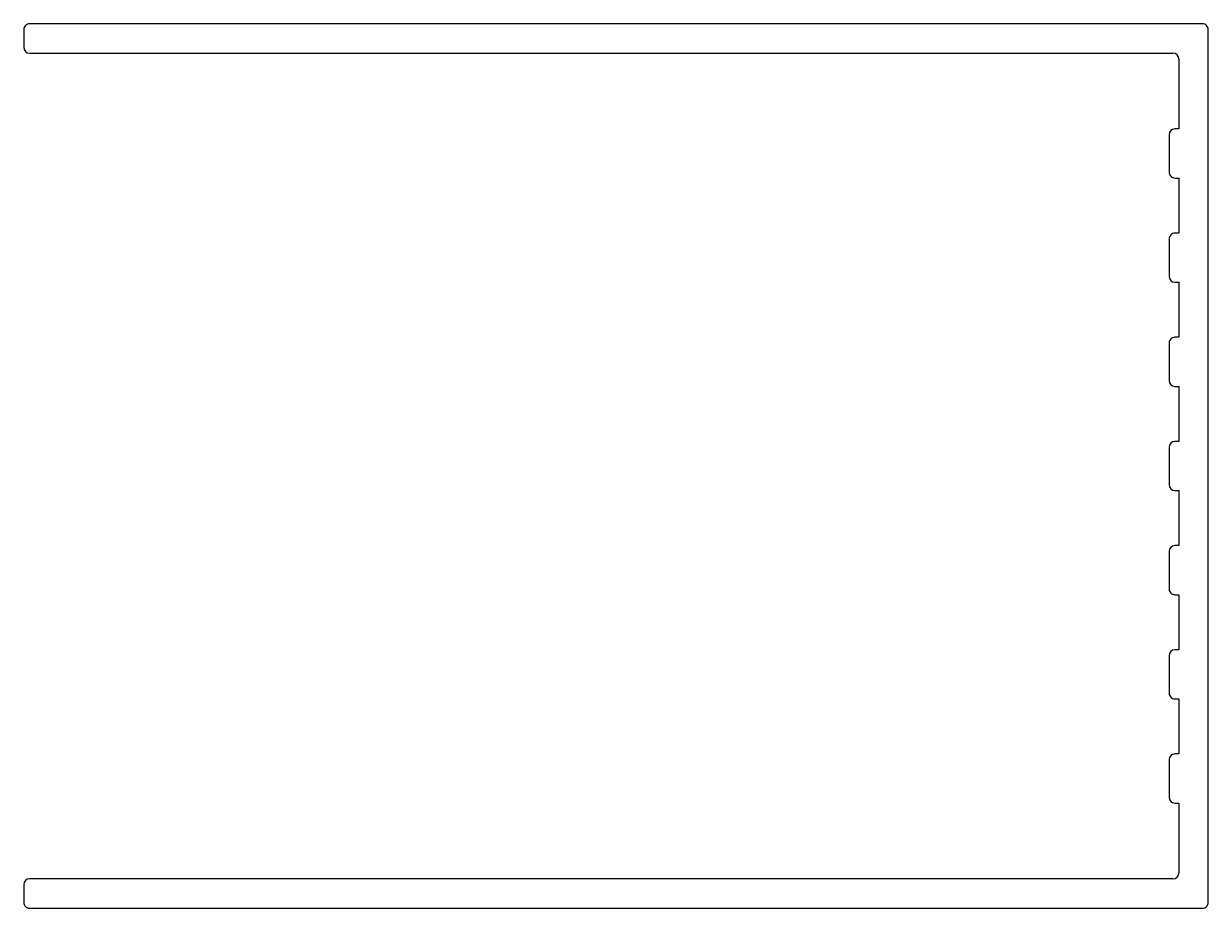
# Model space of a CAD drawing. Extents: x 507.7 to 568, y 721.9 to 766.9.
import ezdxf

# ---------------------------------------------------------------- set-up
doc = ezdxf.new("R2010")
doc.units = 0
doc.layers.get('0').update_dxf_attribs({"linetype": 'CONTINUOUS'})

msp = doc.modelspace()

# ---------------------------------------------------------------- linework, layer by layer
for p, q in [((507.731, 766.633), (507.731, 765.733)), ((567.731, 766.933), (508.031, 766.933)), ((568.031, 722.233), (568.031, 766.633)), ((508.031, 765.433), (566.231, 765.433)), ((566.531, 765.133), (566.531, 761.583)), ((566.031, 761.283), (566.031, 759.383)), ((566.531, 761.583), (566.331, 761.583)), ((566.331, 759.083), (566.531, 759.083)), ((566.531, 759.083), (566.531, 756.283)), ((566.531, 756.283), (566.331, 756.283)), ((566.031, 755.983), (566.031, 754.083)), ((566.331, 753.783), (566.531, 753.783)), ((566.531, 753.783), (566.531, 750.983)), ((566.531, 750.983), (566.331, 750.983)), ((566.031, 750.683), (566.031, 748.783)), ((566.331, 748.483), (566.531, 748.483)), ((566.531, 748.483), (566.531, 745.683)), ((566.031, 745.383), (566.031, 743.483)), ((566.531, 745.683), (566.331, 745.683)), ((566.331, 743.183), (566.531, 743.183)), ((566.531, 743.183), (566.531, 740.383)), ((566.031, 740.083), (566.031, 738.183)), ((566.531, 740.383), (566.331, 740.383)), ((566.331, 737.883), (566.531, 737.883)), ((566.531, 737.883), (566.531, 735.083)), ((566.531, 735.083), (566.331, 735.083)), ((566.031, 734.783), (566.031, 732.883)), ((566.331, 732.583), (566.531, 732.583)), ((566.531, 732.583), (566.531, 729.783)), ((566.531, 729.783), (566.331, 729.783)), ((566.031, 729.483), (566.031, 727.583)), ((566.331, 727.283), (566.531, 727.283)), ((566.531, 727.283), (566.531, 723.733)), ((507.731, 723.133), (507.731, 722.233)), ((566.231, 723.433), (508.031, 723.433)), ((508.031, 721.933), (567.731, 721.933))]:
    msp.add_line(p, q)
for centre, start, end in [((508.031, 766.633), 90.00015, 180.00022), ((567.731, 766.633), 359.99978, 90), ((508.031, 765.733), 180.00015, 269.99985), ((566.231, 765.133), 0.00015, 90.00001), ((566.331, 761.283), 90.00001, 179.99985), ((566.331, 759.383), 179.99996, 269.99999), ((566.331, 755.983), 90.00001, 180.00004), ((566.331, 754.083), 180.00015, 269.99999), ((566.331, 750.683), 90.00001, 180.00004), ((566.331, 748.783), 180.00005, 269.99999), ((566.331, 745.383), 90.00001, 180), ((566.331, 743.483), 180, 269.99999), ((566.331, 740.083), 90.00001, 179.99995), ((566.331, 738.183), 179.99996, 269.99999), ((566.331, 734.783), 90.00001, 179.99985), ((566.331, 732.883), 179.99996, 269.99999), ((566.331, 729.483), 90.00001, 180.00004), ((566.331, 727.583), 180.00015, 269.99999), ((566.231, 723.733), 269.99999, 359.99985), ((508.031, 723.133), 90.00015, 179.99985), ((508.031, 722.233), 179.99978, 269.99985), ((567.731, 722.233), 270, 0.00022)]:
    msp.add_arc(centre, 0.3, start, end)

doc.saveas('drawing.dxf')
